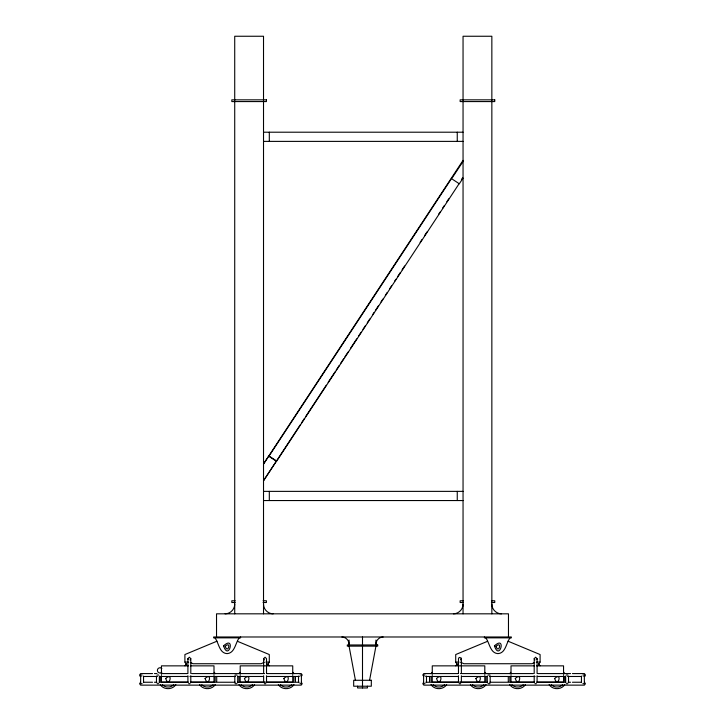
<?xml version="1.0" encoding="UTF-8"?>
<svg xmlns="http://www.w3.org/2000/svg" width="725" height="725" viewBox="0 0 725 725"><rect width="100%" height="100%" fill="white"/><g stroke="black" fill="none" stroke-linecap="round" stroke-linejoin="round"><path stroke-width="1.09" d="M160.279 677.041L160.279 681.192M215.162 681.192L215.162 677.041M216.712 681.609L216.712 676.624M234.719 604.206C234.746 609.353 230.242 613.857 225.103 613.821M239.023 677.041L239.023 681.192M293.906 681.192L293.906 677.041M295.456 681.609L295.456 676.624M375.94 644.153C375.913 640.311 379.275 636.958 383.108 636.985M429.544 676.624L429.544 681.609M431.094 677.041L431.094 681.192M463.048 604.206C463.076 609.353 458.581 613.857 453.433 613.821M485.977 681.192L485.977 677.041M508.288 676.624L508.288 681.609M509.838 677.041L509.838 681.192M564.721 681.192L564.721 677.041M369.578 680.277L375.94 646.129M187.911 673.498L187.911 658.672L189.361 657.222L190.802 658.672L190.802 673.498M190.802 658.672L190.086 659.922M263.628 673.498L263.628 658.672L265.078 657.222L266.528 658.672L266.528 673.498M458.472 673.498L458.472 658.672L459.197 657.421L461.182 657.947L460.647 659.922M534.198 673.498L534.198 658.672L535.639 657.222L537.089 658.672L537.089 673.498M536.899 659.397L537.089 658.672M239.25 637.846C235.389 642.758 234.927 653.189 227.061 653.624C219.177 653.225 218.85 642.713 214.935 637.846M510.065 637.846C506.15 642.713 505.823 653.225 497.939 653.624C490.073 653.189 489.611 642.758 485.75 637.846M269.211 662.097L267.588 665.124L266.465 665.777M540.016 662.097L538.195 665.396L536.944 665.731M463.048 160.37L263.519 464L268.875 455.889M300.168 424.95L263.519 480.72L276.542 460.964M301.41 423.056L304.518 418.325M305.76 416.431L326.277 385.22M328.135 382.383L334.977 371.979M336.219 370.085L339.327 365.355M340.569 363.461L343.677 358.73M344.919 356.836L348.027 352.114M350.519 348.326L356.736 338.865M358.594 336.028L361.086 332.249M362.953 329.404L365.436 325.625M367.303 322.788L369.786 319M372.895 314.269L374.136 312.384M375.378 310.49L378.486 305.76M380.978 301.972L382.836 299.135M385.328 295.356L387.195 292.519M389.678 288.731L391.545 285.895M394.654 281.164L395.895 279.27M397.762 276.433L400.245 272.654M402.112 269.818L404.595 266.03M420.138 242.386L422.004 239.54M424.487 235.761L426.971 231.973M438.788 214.002L440.03 212.108M442.513 208.329L444.38 205.492M446.863 201.704L448.73 198.868M461.435 179.528L462.514 177.897M451.63 178.386L268.875 456.297L276.542 461.317L459.297 183.407M451.63 178.74L463.048 161.421M459.297 183.815L463.048 178.123M184.975 665.858L186.524 663.792M455.78 665.858L457.339 663.792M175.867 684.599C172.477 690.019 163.596 690.019 160.207 684.599M215.243 684.599C211.845 690.019 202.964 690.019 199.574 684.599M238.951 673.634L239.975 672.311M254.611 684.599C251.222 690.019 242.34 690.019 238.951 684.599M293.987 684.599C290.598 690.019 281.717 690.019 278.327 684.599M431.013 673.634L432.037 672.311M446.673 684.599C443.283 690.019 434.402 690.019 431.013 684.599M486.049 684.599C482.66 690.019 473.778 690.019 470.389 684.599M509.757 673.634L510.781 672.311M525.426 684.599C522.036 690.019 513.155 690.019 509.757 684.599M564.793 684.599C561.404 690.019 552.522 690.019 549.133 684.599M173.71 684.799C170.692 687.853 165.373 687.853 162.355 684.799M213.087 684.799C210.069 687.853 204.749 687.853 201.731 684.799M252.463 684.799C249.436 687.853 244.126 687.853 241.108 684.799M291.831 684.799C288.813 687.853 283.493 687.853 280.475 684.799M444.525 684.799C441.507 687.853 436.187 687.853 433.169 684.799M483.892 684.799C480.874 687.853 475.564 687.853 472.537 684.799M523.269 684.799C520.251 687.853 514.931 687.853 511.913 684.799M562.645 684.799C559.627 687.853 554.308 687.853 551.29 684.799M264.353 662.233L261.127 663.728L193.058 663.728L190.303 662.442M534.697 662.442L531.942 663.728L463.873 663.728L460.647 662.233M216.983 641.19L184.902 654.548L184.902 662.097L188.482 662.097M487.508 641.317L455.708 654.548L455.708 662.097L459.079 662.097M140.578 682.243L139.562 683.684L140.578 685.134L301.21 685.134L302.225 683.684L301.21 682.243M301.21 676.479L302.225 675.029L301.21 673.579L266.637 673.579M423.79 682.243L422.775 683.684L423.79 685.134L584.423 685.134L585.438 683.684L584.423 682.243M188.056 665.731L186.805 665.396L184.984 662.097M263.519 132.204L463.048 132.204M263.519 141.384L463.048 141.384M263.519 491.369L463.048 491.369M263.519 500.549L463.048 500.549M235.172 600.771L231.819 600.771L231.819 602.511L235.172 602.511M263.066 600.771L266.419 600.771L266.419 602.511L263.066 602.511M463.502 600.771L460.148 600.771L460.148 602.511L463.502 602.511M491.396 600.771L494.749 600.771L494.749 602.511L491.396 602.511M511.37 636.985L213.63 636.985L213.63 637.846L240.564 637.846L240.564 636.985M511.37 637.846L484.436 637.846L484.436 636.985M265.921 662.097L269.292 662.097L269.292 654.548L237.492 641.317M536.518 662.097L540.098 662.097L540.098 654.548L508.017 641.19M188.282 665.858L161.448 665.858L161.448 674.313M190.476 665.858L213.993 665.858L213.993 674.313M534.524 665.858L511.007 665.858L511.007 674.313M536.717 665.858L563.552 665.858L563.552 674.313M152.567 673.579L140.578 673.579L139.562 675.029L140.07 676.289L141.058 676.479M154.452 673.579L156.981 673.579M161.322 673.579L187.385 673.579M191.726 673.579L264.462 673.579M458.363 673.579L423.79 673.579L422.775 675.029L423.79 676.479M460.538 673.579L533.274 673.579M537.615 673.579L570.548 673.579M572.433 673.579L584.423 673.579L585.438 675.029L584.93 676.289L583.942 676.479M142.1 675.029L140.65 675.029L140.65 683.684L142.1 683.684M157.189 675.029L158.639 675.029M235.009 675.029L236.984 675.029M299.96 675.029L301.401 675.029L301.401 683.684L299.96 683.684M425.04 675.029L423.599 675.029L423.599 683.684L425.04 683.684M488.016 675.029L489.991 675.029M566.361 675.029L567.811 675.029M582.9 675.029L584.35 675.029L584.35 683.684L582.9 683.684M143.233 676.479L157.434 676.479M159.518 676.479L187.739 676.479M189.914 676.479L235.516 676.479M237.682 676.479L262.658 676.479M266.999 676.479L299.307 676.479M425.693 676.479L458.001 676.479M462.342 676.479L487.318 676.479M489.484 676.479L535.086 676.479M537.261 676.479L565.482 676.479M567.566 676.479L581.767 676.479M188.282 682.143L161.448 682.143L161.448 675.627M190.512 682.143L213.993 682.143L213.993 675.627M534.488 682.143L511.007 682.143L511.007 675.627M536.717 682.143L563.552 682.143L563.552 675.627M143.958 682.243L152.567 682.243M154.452 682.243L156.981 682.243M159.156 682.243L187.385 682.243M191.726 682.243L235.154 682.243M237.32 682.243L264.462 682.243M266.637 682.243L299.208 682.243M425.792 682.243L458.363 682.243M460.538 682.243L487.68 682.243M489.846 682.243L533.274 682.243M537.615 682.243L565.844 682.243M568.019 682.243L570.548 682.243M572.433 682.243L581.042 682.243M157.189 683.684L158.639 683.684M188.636 683.684L190.086 683.684M235.009 683.684L236.984 683.684M264.353 683.684L265.803 683.684M459.197 683.684L460.647 683.684M488.016 683.684L489.991 683.684M534.914 683.684L536.364 683.684M566.361 683.684L567.811 683.684M501.464 613.821C496.317 613.857 491.822 609.353 491.849 604.206M273.135 613.821C267.987 613.857 263.483 609.353 263.519 604.206M341.892 636.985C345.725 636.958 349.087 640.311 349.06 644.153M458.535 665.777L457.412 665.124L455.789 662.097M452.482 179.292L458.445 183.208M268.875 455.934L275.69 460.402M534.914 659.922L534.198 658.672M264.353 659.922L263.628 658.672M563.778 672.311L564.793 673.634M485.025 672.311L486.049 673.634M292.963 672.311L293.987 673.634M214.219 672.311L215.243 673.634M538.476 663.792L540.025 665.858M267.661 663.792L269.22 665.858M187.911 658.672L188.101 659.397M349.06 646.129L355.422 680.277M581.45 676.117L581.45 682.606M568.536 676.117L568.536 682.606M565.645 676.117L565.645 682.606M537.089 675.754L537.089 682.551M534.198 675.754L534.198 682.551M508.47 636.985L508.47 613.821L216.53 613.821L216.53 636.985M491.849 613.821L491.849 36.25L463.048 36.25L463.048 613.821M490.191 676.117L490.191 682.606M487.291 676.117L487.291 682.606M484.798 674.313L484.798 665.858L432.263 665.858L432.263 674.313M484.798 675.627L484.798 682.143L432.263 682.143L432.263 675.627M461.372 658.672L461.372 673.498M461.372 675.754L461.372 682.551M458.472 675.754L458.472 682.551M457.257 132.204L457.257 141.384M457.257 491.369L457.257 500.549M426.49 676.117L426.49 682.606M375.94 640.057L375.94 644.969M367.421 686.213L367.421 687.952L357.579 687.952L357.579 686.213M362.5 636.985L362.5 687.952M349.06 640.057L349.06 644.969M298.51 676.117L298.51 682.606M292.737 674.313L292.737 665.858L240.202 665.858L240.202 674.313M292.737 675.627L292.737 682.143L240.202 682.143L240.202 675.627M269.31 132.204L269.31 141.384M269.31 491.369L269.31 500.549M266.528 675.754L266.528 682.551M263.519 613.821L263.519 36.25L234.719 36.25L234.719 613.821M263.628 675.754L263.628 682.551M237.709 676.117L237.709 682.606M234.809 676.117L234.809 682.606M190.802 675.754L190.802 682.551M187.911 675.754L187.911 682.551M159.355 676.117L159.355 682.606M156.464 676.117L156.464 682.606M143.55 676.117L143.55 682.606M161.874 672.22A2.61 2.61 0 0 1 158.177 672.22A2.61 2.61 0 0 1 158.177 668.522A2.61 2.61 0 0 1 161.874 668.522M165.708 678.491C168.988 688.958 173.782 671.069 165.708 678.491M205.084 678.491C208.365 688.958 213.159 671.069 205.084 678.491M223.563 645.848C228.611 661.553 235.788 634.774 223.563 645.848M225.23 646.292C227.858 654.666 231.692 640.347 225.23 646.292M244.452 678.491C247.733 688.958 252.527 671.069 244.452 678.491M283.828 678.491C287.109 688.958 291.903 671.069 283.828 678.491M436.513 678.491C439.803 688.958 444.597 671.069 436.513 678.491M475.89 678.491C479.171 688.958 483.965 671.069 475.89 678.491M494.441 645.848C499.48 661.553 506.657 634.774 494.441 645.848M496.045 646.292C498.673 654.666 502.507 640.347 496.045 646.292M515.267 678.491C518.547 688.958 523.341 671.069 515.267 678.491M554.634 678.491C557.924 688.958 562.718 671.069 554.634 678.491M266.419 99.842L231.819 99.842L231.819 101.573L266.419 101.573L266.419 99.842M494.749 99.842L460.148 99.842L460.148 101.573L494.749 101.573L494.749 99.842M377.698 644.969L347.302 644.969L347.302 646.129L377.698 646.129L377.698 644.969M371.318 680.277L353.682 680.277L353.682 686.213L371.318 686.213L371.318 680.277"/></g></svg>
